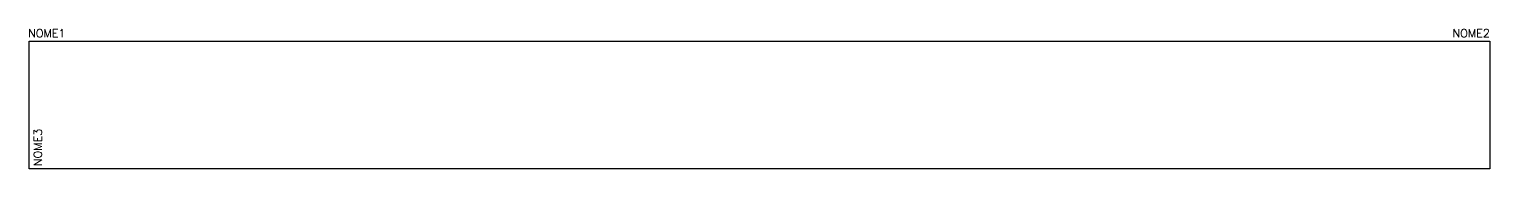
# Model space of a CAD drawing. Extents: x 236 to 596, y 209 to 243.
import ezdxf
from ezdxf.enums import TextEntityAlignment as Align

# ---------------------------------------------------------------- set-up
doc = ezdxf.new("R2010")
doc.units = 0
doc.header["$MEASUREMENT"] = 0
doc.layers.get('0').update_dxf_attribs({"linetype": 'CONTINUOUS'})
doc.styles.add('ROMANS', font='romans')

msp = doc.modelspace()

# ---------------------------------------------------------------- linework, layer by layer
msp.add_lwpolyline([(236.29, 240.37), (595.79, 240.37), (595.79, 208.97), (236.29, 208.97)], close=True)

# ---------------------------------------------------------------- texts
at = {"style": 'ROMANS', "flags": 4}
msp.add_attdef('NOME1', text='', height=2, dxfattribs=at).set_placement((236.03, 242.35), align=Align.MIDDLE_LEFT)
msp.add_attdef('NOME2', text='', height=2, dxfattribs=at).set_placement((595.79, 242.35), align=Align.MIDDLE_RIGHT)
msp.add_attdef('NOME3', text='', height=2, rotation=90, dxfattribs=at).set_placement((238.41, 209.65), align=Align.MIDDLE_LEFT)

doc.saveas('drawing.dxf')
